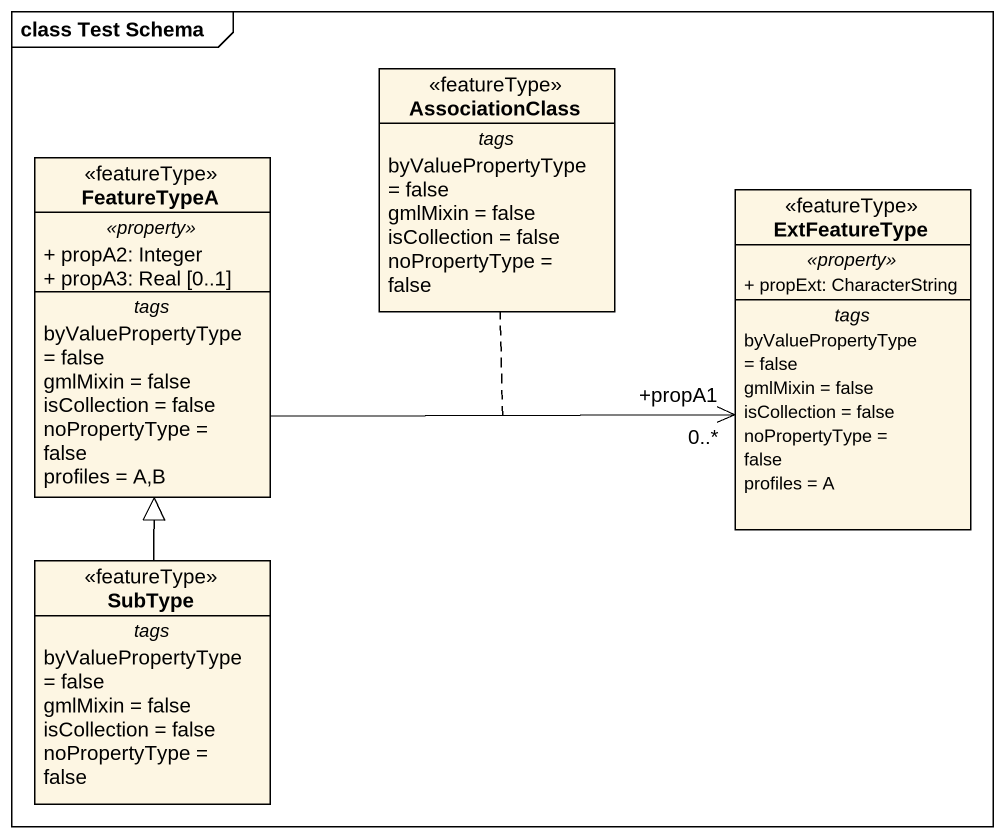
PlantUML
@startuml
mainframe class Test Schema
hide circle
hide empty members
skinparam classAttributeIconSize 0
class AssociationClass <<featureType>> {
  -- tags --
  byValuePropertyType = false
  gmlMixin = false
  isCollection = false
  noPropertyType = false
}
class FeatureTypeA <<featureType>> {
  .. <<property>> ..
  + propA2: Integer
  + propA3: Real [0..1]
  -- tags --
  byValuePropertyType = false
  gmlMixin = false
  isCollection = false
  noPropertyType = false
  profiles = A,B
}
class ExtFeatureType <<featureType>> {
  .. <<property>> ..
  + propExt: CharacterString
  -- tags --
  byValuePropertyType = false
  gmlMixin = false
  isCollection = false
  noPropertyType = false
  profiles = A
}
class SubType <<featureType>> {
  -- tags --
  byValuePropertyType = false
  gmlMixin = false
  isCollection = false
  noPropertyType = false
}
FeatureTypeA -right-> "+propA1\n0..*" ExtFeatureType
(FeatureTypeA, ExtFeatureType) .. AssociationClass
SubType -up-|> FeatureTypeA
@enduml
